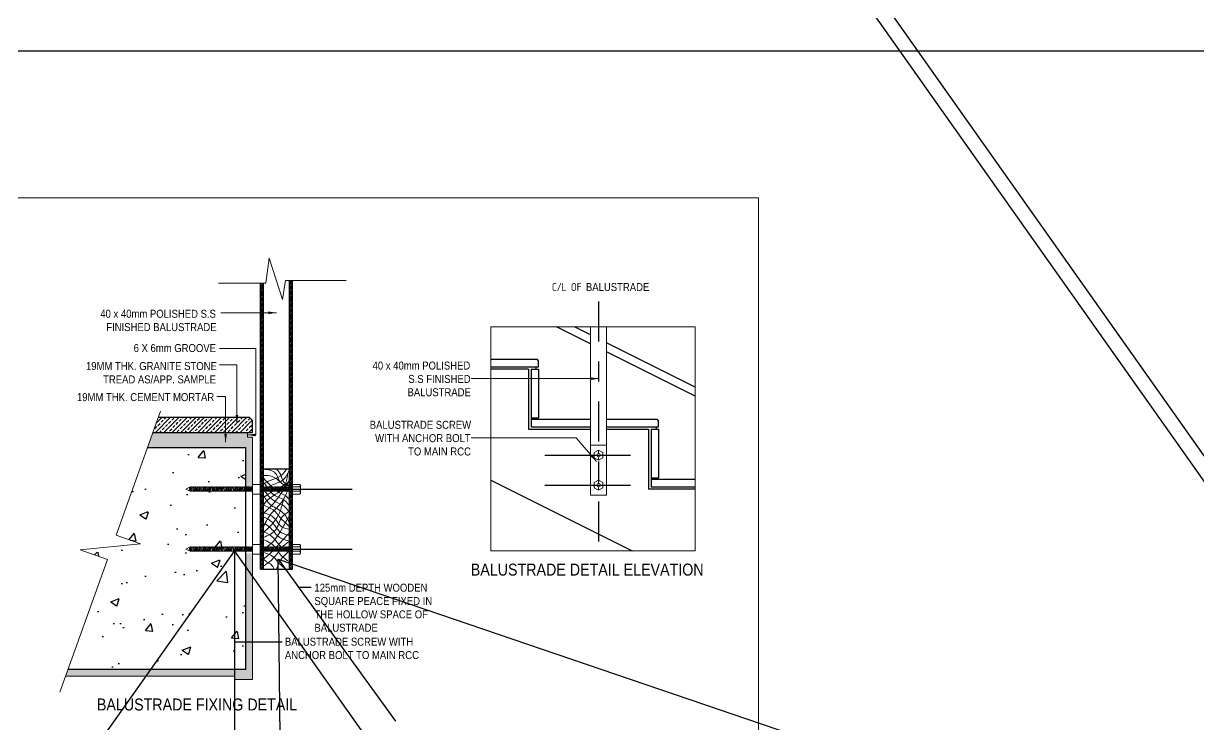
# Model space of a CAD drawing. Header units: millimetres. Extents: x 3614 to 12428, y -844 to 6844.
# Drawn here: x 5889.45 to 5895.32, y -796.88 to -793.38 of the extents above; entities that cross this region are included whole.
import ezdxf

# ---------------------------------------------------------------- set-up
doc = ezdxf.new("R2010")
doc.units = ezdxf.units.MM
doc.header["$LTSCALE"] = 40
doc.header["$MEASUREMENT"] = 0
for name, pattern in [('DASHDOT', [1, 0.5, -0.25, 0, -0.25]), ('DASHED2', [0.375, 0.25, -0.125]), ('HIDDEN', [0.375, 0.25, -0.125])]:
    doc.linetypes.add(name, pattern=pattern)
doc.layers.get('0').update_dxf_attribs({"linetype": 'CONTINUOUS', "lineweight": 20})
doc.layers.get('Defpoints').update_dxf_attribs({"linetype": 'CONTINUOUS', "lineweight": 20})
doc.layers.add('COL', color=1, linetype='CONTINUOUS')
doc.layers.add('RCC-HATCH', color=252, linetype='CONTINUOUS')
for name, color, linetype, lineweight in [('Dim', 220, 'CONTINUOUS', 15), ('Hatch', 42, 'CONTINUOUS', 15), ('Section', 72, 'DASHED2', 30), ('Stair', 1, 'CONTINUOUS', 15), ('STONE', 11, 'CONTINUOUS', 9), ('TEXT', 7, 'CONTINUOUS', 20), ('Wall', 7, 'CONTINUOUS', 30)]:
    doc.layers.add(name, color=color, linetype=linetype, lineweight=lineweight)
doc.styles.add('101', font='arial.ttf', dxfattribs={"width": 0.85})
doc.styles.add('LABLE', font='times.ttf', dxfattribs={"width": 0.85, "height": 200})
doc.styles.add('Tabrej', font='GOTHIC.TTF')
doc.dimstyles.new('DIM', dxfattribs={"dimtxt": 0.3, "dimasz": 0.4, "dimexe": 0.18, "dimexo": 0.0625, "dimgap": 0.09, "dimtad": 0, "dimdec": 3, "dimzin": 0, "dimdsep": 46, "dimtxsty": 'Tabrej', "dimcen": 0, "dimclrd": 251, "dimclre": 256, "dimclrt": 7, "dimadec": 0, "dimazin": 0, "dimtfac": 1, "dimtdec": 3, "dimtofl": 0, "dimtmove": 0, "dimatfit": 3, "dimfxl": 0, "dimtolj": 1, "dimtzin": 0, "dimlwd": -1, "dimlwe": -1, "dimarcsym": 0})
doc.dimstyles.new('INNER', dxfattribs={"dimtxt": 50, "dimasz": 30, "dimexe": 50, "dimexo": 50, "dimgap": 10, "dimtad": 1, "dimzin": 13, "dimdsep": 46, "dimtxsty": '101', "dimblk1": 'ARCHTICK', "dimblk2": 'ARCHTICK', "dimsah": 1, "dimcen": 0, "dimclrt": 2, "dimadec": 0, "dimazin": 0, "dimtfac": 1, "dimtix": 1, "dimtmove": 2, "dimatfit": 3, "dimldrblk": 'ARCHTICK', "dimfxl": 0, "dimtolj": 1, "dimtzin": 13, "dimarcsym": 0})
pattern_1 = [(45, (5311.4203884, -1035.5802004), (-0.00441941738, 0.00441941738), [])]

# ---------------------------------------------------------------- blocks, each defined once
blk = doc.blocks.new('_ArchTick')
at = {"color": 0, "const_width": 0.15}
blk.add_lwpolyline([(-0.5, -0.5), (0.5, 0.5)], dxfattribs=at)

msp = doc.modelspace()

# ---------------------------------------------------------------- hatches: boundary and pattern name
at = {"layer": 'Hatch'}
h = msp.add_hatch(dxfattribs=at)
h.set_pattern_fill('ANSI31', color=256, scale=0.05, style=0)
h.set_pattern_definition([(45, (5311.3443884, -1035.5802004), (-0.00441941738, 0.00441941738), [])])
h.paths.add_polyline_path([(5890.6331, -796.0923), (5890.6481, -796.0923), (5890.6481, -794.6778), (5890.6331, -794.6778)])
h = msp.add_hatch(dxfattribs=at)
h.set_pattern_fill('ANSI31', color=256, scale=0.05, style=0)
h.set_pattern_definition(pattern_1)
h.paths.add_polyline_path([(5890.7781, -796.0923), (5890.7931, -796.0923), (5890.7931, -794.6645), (5890.7781, -794.6645)])
h = msp.add_hatch(dxfattribs=at)
h.set_pattern_fill('ANSI31', color=256, scale=0.05, style=0)
h.set_pattern_definition(pattern_1)
h.paths.add_polyline_path([(5890.6331, -796.1073), (5890.6481, -796.1073), (5890.6481, -796.0923), (5890.6331, -796.0923)])
h = msp.add_hatch(dxfattribs=at)
h.set_pattern_fill('ANSI31', color=256, scale=0.05, style=0)
h.set_pattern_definition([(45, (5311.5653884, -1035.5802004), (-0.00441941738, 0.00441941738), [])])
h.paths.add_polyline_path([(5890.7781, -796.1073), (5890.7931, -796.1073), (5890.7931, -796.0923), (5890.7781, -796.0923)])
at = {"layer": 'RCC-HATCH'}
h = msp.add_hatch(dxfattribs=at)
h.set_pattern_fill('ANSI33', color=256, scale=0.12, style=0)
h.set_pattern_definition([(45, (3660.82572, -1737.658165), (-0.02121320344, 0.02121320344), []), (45, (3660.846934, -1737.658165), (-0.02121320344, 0.02121320344), [0.015, -0.0075])])
h.paths.add_polyline_path([(5890.1237, -795.3473), (5890.0965, -795.4233), (5890.5931, -795.4233), (5890.5931, -795.3633), (5890.5771, -795.3473)])
h = msp.add_hatch(dxfattribs=at)
h.set_pattern_fill('AR-SAND', color=256, scale=0.012, style=0)
h.set_pattern_definition([(37.5, (3660.825721, -1737.658165), (-0.0007559203, 0.02312188523), [0, -0.01824, 0, -0.0204, 0, -0.0195]), (7.5, (3660.82572, -1737.658165), (0.02123732046, 0.0338657528), [0, -0.00984, 0, -0.01644, 0, -0.0063]), (327.5, (3660.810961, -1737.658165), (0.03736970234, 6.790864e-05), [0, -0.006, 0, -0.0216, 0, -0.0282]), (317.5, (3660.81096, -1737.658165), (0.03607351925, 0.0105321068), [0, -0.003, 0, -0.01416, 0, -0.0162])])
h.paths.add_polyline_path([(5889.6715, -796.6078), (5889.659, -796.6426), (5890.5051, -796.6426), (5890.5051, -796.6586), (5890.5931, -796.6586), (5890.5931, -796.0273), (5890.5611, -796.0273), (5890.5611, -796.6078)])
h.paths.add_polyline_path([(5890.0965, -795.4233), (5890.0692, -795.4993), (5890.5611, -795.4993), (5890.5611, -795.7073), (5890.5931, -795.7073), (5890.5931, -795.4473), (5890.5691, -795.4473), (5890.5691, -795.4233)])
h = msp.add_hatch(dxfattribs=at)
h.set_pattern_fill('AR-CONC', color=256, scale=0.06, style=0)
h.set_pattern_definition([(50, (3660.82572, -1737.65817), (0.43035611, -0.03765128), [0.045, -0.495]), (355, (3660.8257, -1737.65817), (-0.0832508, 0.45131528), [0.036, -0.396]), (100.4514, (3660.8616, -1737.6613), (0.34710563, 0.413663725), [0.038244114, -0.42068527]), (46.1842, (3660.8257, -1737.53817), (0.64034463, -0.09931141), [0.0675, -0.7425]), (96.6356, (3660.8791, -1737.54644), (0.56079762, 0.58447072), [0.05736617, -0.6310278]), (351.1842, (3660.8257, -1737.53817), (0.56079717, 0.58447116), [0.054, -0.594]), (21, (3660.88572, -1737.56817), (0.35814423, -0.241571334), [0.045, -0.495]), (326, (3660.8857, -1737.56817), (0.1459892, 0.43509003), [0.036, -0.396]), (71.4514, (3660.91557, -1737.5883), (0.50413358, 0.1935183), [0.038244114, -0.42068527]), (37.5, (3660.82572, -1737.65817), (0.007295913, 0.199736312), [0, -0.3912, 0, -0.402, 0, -0.3975]), (7.5, (3660.82572, -1737.65817), (0.157841722, 0.236647027), [0, -0.2292, 0, -0.3822, 0, -0.1515]), (327.5, (3660.69192, -1737.65817), (0.320293462, -0.013532923), [0, -0.15, 0, -0.468, 0, -0.621]), (317.5, (3660.63192, -1737.65817), (0.3499117, 0.06006299), [0, -0.195, 0, -0.3108, 0, -0.441])])
h.paths.add_polyline_path([(5890.0338, -795.9811), (5889.8549, -795.9983), (5889.9616, -796.0233), (5889.7657, -796.0219), (5889.8685, -796.0588), (5889.6715, -796.6078), (5890.5611, -796.6078), (5890.5611, -796.0673), (5890.5371, -796.0673), (5890.5371, -795.6673), (5890.5611, -795.6673), (5890.5611, -795.4993), (5890.0692, -795.4993), (5889.912, -795.9374)])

# ---------------------------------------------------------------- linework, layer by layer
at = {"layer": 'COL'}
for p, q in [((5891.974, -795.107), (5891.7857, -795.107)), ((5891.974, -795.107), (5891.974, -795.407)), ((5891.974, -795.407), (5892.284, -795.407)), ((5892.364, -795.407), (5892.574, -795.407)), ((5892.574, -795.407), (5892.574, -795.707)), ((5890.0692, -795.4993), (5890.5611, -795.4993)), ((5890.5611, -796.6078), (5890.5611, -795.4993)), ((5892.8067, -795.707), (5892.574, -795.707)), ((5890.5611, -796.6078), (5889.6715, -796.6078))]:
    msp.add_line(p, q, dxfattribs=at)
at = {"layer": 'COL', "lineweight": 13}
for p, q in [((5890.2867, -795.6977), (5890.2843, -795.6953)), ((5890.3083, -795.6977), (5890.3059, -795.6953)), ((5890.3299, -795.6977), (5890.3275, -795.6953)), ((5890.3515, -795.6977), (5890.3491, -795.6953)), ((5890.3731, -795.6977), (5890.3707, -795.6953)), ((5890.3947, -795.6977), (5890.3923, -795.6953)), ((5890.4163, -795.6977), (5890.4139, -795.6953)), ((5890.4443, -795.6977), (5890.4419, -795.6953)), ((5890.4659, -795.6977), (5890.4635, -795.6953)), ((5890.4875, -795.6977), (5890.4851, -795.6953)), ((5890.5091, -795.6977), (5890.5067, -795.6953)), ((5890.5307, -795.6977), (5890.5283, -795.6953)), ((5890.5523, -795.6977), (5890.5499, -795.6953)), ((5890.5739, -795.6977), (5890.5715, -795.6953)), ((5890.5931, -795.7313), (5890.5931, -795.6833)), ((5890.6331, -795.7313), (5890.6331, -795.6833)), ((5890.6443, -795.6977), (5890.6419, -795.6953)), ((5890.6659, -795.6977), (5890.6635, -795.6953)), ((5890.6875, -795.6977), (5890.6851, -795.6953)), ((5890.7091, -795.6977), (5890.7067, -795.6953)), ((5890.7307, -795.6977), (5890.7283, -795.6953)), ((5890.7523, -795.6977), (5890.7499, -795.6953)), ((5890.7739, -795.6977), (5890.7715, -795.6953)), ((5890.2867, -795.9977), (5890.2843, -795.9953)), ((5890.3083, -795.9977), (5890.3059, -795.9953)), ((5890.3299, -795.9977), (5890.3275, -795.9953)), ((5890.3515, -795.9977), (5890.3491, -795.9953)), ((5890.3731, -795.9977), (5890.3707, -795.9953)), ((5890.3947, -795.9977), (5890.3923, -795.9953)), ((5890.4163, -795.9977), (5890.4139, -795.9953)), ((5890.4443, -795.9977), (5890.4419, -795.9953)), ((5890.4659, -795.9977), (5890.4635, -795.9953)), ((5890.4875, -795.9977), (5890.4851, -795.9953)), ((5890.5091, -795.9977), (5890.5067, -795.9953)), ((5890.5307, -795.9977), (5890.5283, -795.9953)), ((5890.5523, -795.9977), (5890.5499, -795.9953)), ((5890.5739, -795.9977), (5890.5715, -795.9953)), ((5890.5931, -796.0313), (5890.5931, -795.9833)), ((5890.6331, -796.0313), (5890.6331, -795.9833)), ((5890.6443, -795.9977), (5890.6419, -795.9953)), ((5890.6659, -795.9977), (5890.6635, -795.9953)), ((5890.6875, -795.9977), (5890.6851, -795.9953)), ((5890.7091, -795.9977), (5890.7067, -795.9953)), ((5890.7307, -795.9977), (5890.7283, -795.9953)), ((5890.7523, -795.9977), (5890.7499, -795.9953)), ((5890.7739, -795.9977), (5890.7715, -795.9953))]:
    msp.add_line(p, q, dxfattribs=at)
for points in [[(5890.2821, -795.7169), (5890.2611, -795.7065), (5890.2821, -795.6961)], [(5890.2758, -795.7138), (5890.2819, -795.6977)], [(5890.2779, -795.7148), (5890.2857, -795.6967)], [(5890.2809, -795.6967), (5890.2819, -795.6977)], [(5890.2819, -795.7169), (5890.2891, -795.6953), (5890.2867, -795.6977)], [(5890.2843, -795.6953), (5890.2819, -795.6977)], [(5890.2867, -795.7169), (5890.2939, -795.6977)], [(5890.2891, -795.6953), (5890.2915, -795.6977), (5890.2939, -795.6953), (5890.2939, -795.6977), (5890.2987, -795.6953), (5890.2987, -795.6977), (5890.3011, -795.6953), (5890.3035, -795.6977)], [(5890.2939, -795.7169), (5890.3011, -795.6953)], [(5890.2987, -795.7169), (5890.3073, -795.6967)], [(5890.3035, -795.7169), (5890.3107, -795.6953), (5890.3083, -795.6977)], [(5890.3059, -795.6953), (5890.3035, -795.6977)], [(5890.3083, -795.7169), (5890.3155, -795.6977)], [(5890.3107, -795.6953), (5890.3131, -795.6977), (5890.3155, -795.6953), (5890.3155, -795.6977), (5890.3203, -795.6953), (5890.3203, -795.6977), (5890.3227, -795.6953), (5890.3251, -795.6977)], [(5890.3131, -795.7169), (5890.3203, -795.6953)], [(5890.3155, -795.7169), (5890.3227, -795.6953)], [(5890.3203, -795.7169), (5890.3289, -795.6967)], [(5890.3251, -795.7169), (5890.3323, -795.6953), (5890.3299, -795.6977)], [(5890.3275, -795.6953), (5890.3251, -795.6977)], [(5890.3299, -795.7169), (5890.3371, -795.6977)], [(5890.3323, -795.6953), (5890.3347, -795.6977), (5890.3371, -795.6953), (5890.3371, -795.6977), (5890.3419, -795.6953), (5890.3419, -795.6977), (5890.3443, -795.6953), (5890.3467, -795.6977)], [(5890.3371, -795.7169), (5890.3443, -795.6953)], [(5890.3419, -795.7169), (5890.3505, -795.6967)], [(5890.3467, -795.7169), (5890.3539, -795.6953), (5890.3515, -795.6977)], [(5890.3491, -795.6953), (5890.3467, -795.6977)], [(5890.3515, -795.7169), (5890.3587, -795.6977)], [(5890.3539, -795.6953), (5890.3563, -795.6977), (5890.3587, -795.6953), (5890.3587, -795.6977), (5890.3635, -795.6953), (5890.3635, -795.6977), (5890.3659, -795.6953), (5890.3683, -795.6977)], [(5890.3563, -795.7169), (5890.3635, -795.6977)], [(5890.3587, -795.7169), (5890.3659, -795.6953)], [(5890.3635, -795.7169), (5890.3721, -795.6967)], [(5890.3683, -795.7169), (5890.3755, -795.6953), (5890.3731, -795.6977)], [(5890.3707, -795.6953), (5890.3683, -795.6977)], [(5890.3731, -795.7169), (5890.3803, -795.6977)], [(5890.3755, -795.6953), (5890.3779, -795.6977), (5890.3803, -795.6953), (5890.3803, -795.6977), (5890.3851, -795.6953), (5890.3851, -795.6977), (5890.3875, -795.6953), (5890.3899, -795.6977)], [(5890.3779, -795.7169), (5890.3851, -795.6977)], [(5890.3827, -795.7169), (5890.3899, -795.6977)], [(5890.3899, -795.7169), (5890.3971, -795.6953), (5890.3947, -795.6977)], [(5890.3923, -795.6953), (5890.3899, -795.6977)], [(5890.3947, -795.7169), (5890.4019, -795.6977)], [(5890.3971, -795.6953), (5890.3995, -795.6977), (5890.4019, -795.6953), (5890.4019, -795.6977), (5890.4067, -795.6953), (5890.4067, -795.6977), (5890.4091, -795.6953), (5890.4115, -795.6977)], [(5890.3995, -795.7169), (5890.4067, -795.6977)], [(5890.4019, -795.7169), (5890.4091, -795.6953)], [(5890.4067, -795.7169), (5890.4151, -795.6965)], [(5890.4115, -795.7169), (5890.4187, -795.6953), (5890.4163, -795.6977)], [(5890.4139, -795.6953), (5890.4115, -795.6977)], [(5890.4163, -795.7169), (5890.4235, -795.6953)], [(5890.4187, -795.6953), (5890.4211, -795.6977), (5890.4235, -795.6953), (5890.4235, -795.6977), (5890.4283, -795.6953), (5890.4283, -795.6977), (5890.4307, -795.6953), (5890.4331, -795.6977)], [(5890.4211, -795.7169), (5890.4283, -795.6977)], [(5890.4259, -795.7169), (5890.4331, -795.6977)], [(5890.4331, -795.7073), (5890.4371, -795.6953)], [(5890.4331, -795.7001), (5890.4347, -795.6953)], [(5890.4331, -795.6961), (5890.4347, -795.6953), (5890.4347, -795.6977), (5890.4371, -795.6953), (5890.4395, -795.6977)], [(5890.4331, -795.7019), (5890.4347, -795.6977)], [(5890.4331, -795.7147), (5890.4395, -795.6977)], [(5890.4347, -795.7169), (5890.4433, -795.6967)], [(5890.4395, -795.7169), (5890.4467, -795.6953), (5890.4443, -795.6977)], [(5890.4419, -795.6953), (5890.4395, -795.6977)], [(5890.4443, -795.7169), (5890.4515, -795.6977)], [(5890.4467, -795.6953), (5890.4491, -795.6977), (5890.4515, -795.6953), (5890.4515, -795.6977), (5890.4563, -795.6953), (5890.4563, -795.6977), (5890.4587, -795.6953), (5890.4611, -795.6977)], [(5890.4515, -795.7169), (5890.4587, -795.6953)], [(5890.4563, -795.7169), (5890.4649, -795.6967)], [(5890.4611, -795.7169), (5890.4683, -795.6953), (5890.4659, -795.6977)], [(5890.4635, -795.6953), (5890.4611, -795.6977)], [(5890.4659, -795.7169), (5890.4731, -795.6977)], [(5890.4683, -795.6953), (5890.4707, -795.6977), (5890.4731, -795.6953), (5890.4731, -795.6977), (5890.4779, -795.6953), (5890.4779, -795.6977), (5890.4803, -795.6953), (5890.4827, -795.6977)], [(5890.4707, -795.7169), (5890.4779, -795.6953)], [(5890.4731, -795.7169), (5890.4803, -795.6953)], [(5890.4779, -795.7169), (5890.4865, -795.6967)], [(5890.4827, -795.7169), (5890.4899, -795.6953), (5890.4875, -795.6977)], [(5890.4851, -795.6953), (5890.4827, -795.6977)], [(5890.4875, -795.7169), (5890.4947, -795.6977)], [(5890.4899, -795.6953), (5890.4923, -795.6977), (5890.4947, -795.6953), (5890.4947, -795.6977), (5890.4995, -795.6953), (5890.4995, -795.6977), (5890.5019, -795.6953), (5890.5043, -795.6977)], [(5890.4947, -795.7169), (5890.5019, -795.6953)], [(5890.4995, -795.7169), (5890.5081, -795.6967)], [(5890.5043, -795.7169), (5890.5115, -795.6953), (5890.5091, -795.6977)], [(5890.5067, -795.6953), (5890.5043, -795.6977)], [(5890.5091, -795.7169), (5890.5163, -795.6977)], [(5890.5115, -795.6953), (5890.5139, -795.6977), (5890.5163, -795.6953), (5890.5163, -795.6977), (5890.5211, -795.6953), (5890.5211, -795.6977), (5890.5235, -795.6953), (5890.5259, -795.6977)], [(5890.5139, -795.7169), (5890.5211, -795.6977)], [(5890.5163, -795.7169), (5890.5235, -795.6953)], [(5890.5211, -795.7169), (5890.5297, -795.6967)], [(5890.5259, -795.7169), (5890.5331, -795.6953), (5890.5307, -795.6977)], [(5890.5283, -795.6953), (5890.5259, -795.6977)], [(5890.5307, -795.7169), (5890.5379, -795.6977)], [(5890.5331, -795.6953), (5890.5355, -795.6977), (5890.5379, -795.6953), (5890.5379, -795.6977), (5890.5427, -795.6953), (5890.5427, -795.6977), (5890.5451, -795.6953), (5890.5475, -795.6977)], [(5890.5355, -795.7169), (5890.5427, -795.6977)], [(5890.5403, -795.7169), (5890.5475, -795.6977)], [(5890.5475, -795.7169), (5890.5547, -795.6953), (5890.5523, -795.6977)], [(5890.5499, -795.6953), (5890.5475, -795.6977)], [(5890.5523, -795.7169), (5890.5595, -795.6977)], [(5890.5547, -795.6953), (5890.5571, -795.6977), (5890.5595, -795.6953), (5890.5595, -795.6977), (5890.5643, -795.6953), (5890.5643, -795.6977), (5890.5667, -795.6953), (5890.5691, -795.6977)], [(5890.5571, -795.7169), (5890.5643, -795.6977)], [(5890.5595, -795.7169), (5890.5667, -795.6953)], [(5890.5643, -795.7169), (5890.5727, -795.6965)], [(5890.5691, -795.7169), (5890.5763, -795.6953), (5890.5739, -795.6977)], [(5890.5715, -795.6953), (5890.5691, -795.6977)], [(5890.5739, -795.7169), (5890.5811, -795.6953)], [(5890.5763, -795.6953), (5890.5787, -795.6977), (5890.5811, -795.6953), (5890.5811, -795.6977), (5890.5859, -795.6953), (5890.5859, -795.6977), (5890.5883, -795.6953), (5890.5907, -795.6977)], [(5890.5787, -795.7169), (5890.5859, -795.6977)], [(5890.5835, -795.7169), (5890.5907, -795.6977)], [(5890.5859, -795.7169), (5890.5931, -795.7001)], [(5890.5931, -795.6953), (5890.5907, -795.6977)], [(5890.6331, -795.6833), (5890.5931, -795.6833)], [(5890.5931, -795.6833), (5890.6075, -795.6833)], [(5890.5931, -795.6953), (5890.5931, -795.7025), (5890.5931, -795.7121), (5890.5931, -795.7169)], [(5890.6331, -795.7073), (5890.6371, -795.6953)], [(5890.6331, -795.7001), (5890.6347, -795.6953)], [(5890.6331, -795.6961), (5890.6347, -795.6953), (5890.6347, -795.6977), (5890.6371, -795.6953), (5890.6395, -795.6977)], [(5890.6331, -795.7019), (5890.6347, -795.6977)], [(5890.6347, -795.7169), (5890.6433, -795.6967)], [(5890.6395, -795.7169), (5890.6467, -795.6953), (5890.6443, -795.6977)], [(5890.6419, -795.6953), (5890.6395, -795.6977)], [(5890.6443, -795.7169), (5890.6515, -795.6953)], [(5890.6467, -795.6953), (5890.6491, -795.6977), (5890.6515, -795.6953), (5890.6515, -795.6977), (5890.6563, -795.6953), (5890.6563, -795.6977), (5890.6587, -795.6953), (5890.6611, -795.6977)], [(5890.6491, -795.7169), (5890.6563, -795.6977)], [(5890.6539, -795.7169), (5890.6611, -795.6977)], [(5890.6563, -795.7169), (5890.6649, -795.6967)], [(5890.6611, -795.7169), (5890.6683, -795.6953), (5890.6659, -795.6977)], [(5890.6635, -795.6953), (5890.6611, -795.6977)], [(5890.6659, -795.7169), (5890.6731, -795.6977)], [(5890.6683, -795.6953), (5890.6707, -795.6977), (5890.6731, -795.6953), (5890.6731, -795.6977), (5890.6779, -795.6953), (5890.6779, -795.6977), (5890.6803, -795.6953), (5890.6827, -795.6977)], [(5890.6707, -795.7169), (5890.6779, -795.6953)], [(5890.6755, -795.7169), (5890.6827, -795.6977)], [(5890.6803, -795.7169), (5890.6883, -795.6969)], [(5890.6851, -795.6953), (5890.6827, -795.6977)], [(5890.6846, -795.7169), (5890.6923, -795.6977)], [(5890.6875, -795.7169), (5890.6947, -795.6977)], [(5890.6899, -795.6953), (5890.6923, -795.6977), (5890.6947, -795.6953), (5890.6947, -795.6977), (5890.6995, -795.6953), (5890.6995, -795.6977), (5890.7019, -795.6953), (5890.7043, -795.6977)], [(5890.6923, -795.7169), (5890.6995, -795.6977)], [(5890.6947, -795.7169), (5890.7019, -795.6953)], [(5890.6995, -795.7169), (5890.7081, -795.6967)], [(5890.7043, -795.7169), (5890.7115, -795.6953), (5890.7091, -795.6977)], [(5890.7067, -795.6953), (5890.7043, -795.6977)], [(5890.7091, -795.7169), (5890.7163, -795.6977)], [(5890.7115, -795.6953), (5890.7139, -795.6977), (5890.7163, -795.6953), (5890.7163, -795.6977), (5890.7211, -795.6953), (5890.7211, -795.6977), (5890.7235, -795.6953), (5890.7259, -795.6977)], [(5890.7139, -795.7169), (5890.7211, -795.6977)], [(5890.7163, -795.7169), (5890.7235, -795.6953)], [(5890.7211, -795.7169), (5890.7297, -795.6967)], [(5890.7259, -795.7169), (5890.7331, -795.6953), (5890.7307, -795.6977)], [(5890.7283, -795.6953), (5890.7259, -795.6977)], [(5890.7278, -795.7169), (5890.7355, -795.6977)], [(5890.7307, -795.7169), (5890.7379, -795.6977)], [(5890.7331, -795.6953), (5890.7355, -795.6977), (5890.7379, -795.6953), (5890.7379, -795.6977), (5890.7427, -795.6953), (5890.7427, -795.6977), (5890.7451, -795.6953), (5890.7475, -795.6977)], [(5890.7355, -795.7169), (5890.7427, -795.6977)], [(5890.7379, -795.7169), (5890.7451, -795.6953)], [(5890.7427, -795.7169), (5890.7513, -795.6967)], [(5890.7475, -795.7169), (5890.7547, -795.6953), (5890.7523, -795.6977)], [(5890.7499, -795.6953), (5890.7475, -795.6977)], [(5890.7523, -795.7169), (5890.7595, -795.6977)], [(5890.7547, -795.6953), (5890.7571, -795.6977), (5890.7595, -795.6953), (5890.7595, -795.6977), (5890.7643, -795.6953), (5890.7643, -795.6977), (5890.7667, -795.6953), (5890.7691, -795.6977)], [(5890.7571, -795.7169), (5890.7643, -795.6977)], [(5890.7595, -795.7169), (5890.7667, -795.6953)], [(5890.7643, -795.7169), (5890.7727, -795.6965)], [(5890.7691, -795.7169), (5890.7763, -795.6953), (5890.7739, -795.6977)], [(5890.7715, -795.6953), (5890.7691, -795.6977)], [(5890.7739, -795.7169), (5890.7811, -795.6953)], [(5890.7763, -795.6953), (5890.7787, -795.6977), (5890.7811, -795.6953), (5890.7811, -795.6977), (5890.7859, -795.6953), (5890.7859, -795.6977), (5890.7883, -795.6953), (5890.7907, -795.6977)], [(5890.7787, -795.7169), (5890.7859, -795.6977)], [(5890.7811, -795.7169), (5890.7883, -795.6953)], [(5890.7859, -795.7169), (5890.7931, -795.7001)], [(5890.8307, -795.6953), (5890.7899, -795.6953)], [(5890.7931, -795.6953), (5890.7907, -795.6977)], [(5890.8307, -795.6833), (5890.7931, -795.6833)], [(5890.7931, -795.6833), (5890.7931, -795.6881), (5890.7931, -795.6905), (5890.7931, -795.6953)], [(5890.7931, -795.6833), (5890.8075, -795.6833)], [(5890.7931, -795.7241), (5890.7931, -795.6905)], [(5890.7931, -795.6953), (5890.7931, -795.7025), (5890.7931, -795.7121), (5890.7931, -795.7169)], [(5890.8307, -795.6953), (5890.8331, -795.6905), (5890.8331, -795.6881), (5890.8307, -795.6833)], [(5890.8307, -795.7169), (5890.8331, -795.7121), (5890.8331, -795.7025), (5890.8307, -795.6953)], [(5890.8331, -795.7241), (5890.8331, -795.6905)], [(5890.2819, -795.7169), (5890.2843, -795.7097)], [(5890.2819, -795.7169), (5890.4211, -795.7169), (5890.4211, -795.7169), (5890.4235, -795.7169), (5890.4259, -795.7169), (5890.4283, -795.7169), (5890.4307, -795.7169), (5890.4331, -795.7169), (5890.4331, -795.7169)], [(5890.3035, -795.7169), (5890.3059, -795.7097)], [(5890.3251, -795.7169), (5890.3275, -795.7097)], [(5890.3467, -795.7169), (5890.3491, -795.7097)], [(5890.3683, -795.7169), (5890.3707, -795.7097)], [(5890.3899, -795.7169), (5890.3923, -795.7097)], [(5890.4115, -795.7169), (5890.4139, -795.7097)], [(5890.4139, -795.7169), (5890.4115, -795.7169)], [(5890.4331, -795.7169), (5890.4331, -795.7169), (5890.5787, -795.7169), (5890.5787, -795.7169), (5890.5811, -795.7169), (5890.5835, -795.7169), (5890.5859, -795.7169), (5890.5883, -795.7169), (5890.5907, -795.7169), (5890.5907, -795.7169)], [(5890.4395, -795.7169), (5890.4419, -795.7097)], [(5890.4611, -795.7169), (5890.4635, -795.7097)], [(5890.4827, -795.7169), (5890.4851, -795.7097)], [(5890.5043, -795.7169), (5890.5067, -795.7097)], [(5890.5259, -795.7169), (5890.5283, -795.7097)], [(5890.5475, -795.7169), (5890.5499, -795.7097)], [(5890.5691, -795.7169), (5890.5715, -795.7097)], [(5890.5715, -795.7169), (5890.5691, -795.7169)], [(5890.5907, -795.7169), (5890.5931, -795.7097)], [(5890.5907, -795.7169), (5890.5931, -795.7145)], [(5890.6331, -795.7313), (5890.5931, -795.7313)], [(5890.6331, -795.7169), (5890.6331, -795.7169), (5890.7787, -795.7169), (5890.7787, -795.7169), (5890.7811, -795.7169), (5890.7835, -795.7169), (5890.7859, -795.7169), (5890.7883, -795.7169), (5890.7907, -795.7169), (5890.7907, -795.7169)], [(5890.6395, -795.7169), (5890.6419, -795.7097)], [(5890.6611, -795.7169), (5890.6635, -795.7097)], [(5890.7259, -795.7169), (5890.7283, -795.7097)], [(5890.7475, -795.7169), (5890.7499, -795.7097)], [(5890.7691, -795.7169), (5890.7715, -795.7097)], [(5890.7715, -795.7169), (5890.7691, -795.7169)], [(5890.8307, -795.7169), (5890.7899, -795.7169)], [(5890.7907, -795.7169), (5890.7931, -795.7097)], [(5890.7907, -795.7169), (5890.7931, -795.7145)], [(5890.7931, -795.7169), (5890.7931, -795.7217), (5890.7931, -795.7265), (5890.7931, -795.7313)], [(5890.8307, -795.7313), (5890.7931, -795.7313)], [(5890.7931, -795.7313), (5890.8075, -795.7313)], [(5890.8307, -795.7313), (5890.8331, -795.7265), (5890.8331, -795.7217), (5890.8307, -795.7169)], [(5890.2821, -796.0169), (5890.2611, -796.0065), (5890.2821, -795.9961)], [(5890.2779, -796.0148), (5890.2857, -795.9967)], [(5890.2809, -795.9967), (5890.2819, -795.9977)], [(5890.2819, -796.0169), (5890.2891, -795.9953), (5890.2867, -795.9977)], [(5890.2843, -795.9953), (5890.2819, -795.9977)], [(5890.2891, -795.9953), (5890.2915, -795.9977), (5890.2939, -795.9953), (5890.2939, -795.9977), (5890.2987, -795.9953), (5890.2987, -795.9977), (5890.3011, -795.9953), (5890.3035, -795.9977)], [(5890.2939, -796.0169), (5890.3011, -795.9953)], [(5890.2987, -796.0169), (5890.3073, -795.9967)], [(5890.3035, -796.0169), (5890.3107, -795.9953), (5890.3083, -795.9977)], [(5890.3059, -795.9953), (5890.3035, -795.9977)], [(5890.3107, -795.9953), (5890.3131, -795.9977), (5890.3155, -795.9953), (5890.3155, -795.9977), (5890.3203, -795.9953), (5890.3203, -795.9977), (5890.3227, -795.9953), (5890.3251, -795.9977)], [(5890.3131, -796.0169), (5890.3203, -795.9953)], [(5890.3155, -796.0169), (5890.3227, -795.9953)], [(5890.3203, -796.0169), (5890.3289, -795.9967)], [(5890.3251, -796.0169), (5890.3323, -795.9953), (5890.3299, -795.9977)], [(5890.3275, -795.9953), (5890.3251, -795.9977)], [(5890.3323, -795.9953), (5890.3347, -795.9977), (5890.3371, -795.9953), (5890.3371, -795.9977), (5890.3419, -795.9953), (5890.3419, -795.9977), (5890.3443, -795.9953), (5890.3467, -795.9977)], [(5890.3371, -796.0169), (5890.3443, -795.9953)], [(5890.3419, -796.0169), (5890.3505, -795.9967)], [(5890.3467, -796.0169), (5890.3539, -795.9953), (5890.3515, -795.9977)], [(5890.3491, -795.9953), (5890.3467, -795.9977)], [(5890.3539, -795.9953), (5890.3563, -795.9977), (5890.3587, -795.9953), (5890.3587, -795.9977), (5890.3635, -795.9953), (5890.3635, -795.9977), (5890.3659, -795.9953), (5890.3683, -795.9977)], [(5890.3587, -796.0169), (5890.3659, -795.9953)], [(5890.3635, -796.0169), (5890.3721, -795.9967)], [(5890.3683, -796.0169), (5890.3755, -795.9953), (5890.3731, -795.9977)], [(5890.3707, -795.9953), (5890.3683, -795.9977)], [(5890.3755, -795.9953), (5890.3779, -795.9977), (5890.3803, -795.9953), (5890.3803, -795.9977), (5890.3851, -795.9953), (5890.3851, -795.9977), (5890.3875, -795.9953), (5890.3899, -795.9977)], [(5890.3899, -796.0169), (5890.3971, -795.9953), (5890.3947, -795.9977)], [(5890.3923, -795.9953), (5890.3899, -795.9977)], [(5890.3971, -795.9953), (5890.3995, -795.9977), (5890.4019, -795.9953), (5890.4019, -795.9977), (5890.4067, -795.9953), (5890.4067, -795.9977), (5890.4091, -795.9953), (5890.4115, -795.9977)], [(5890.4019, -796.0169), (5890.4091, -795.9953)], [(5890.4067, -796.0169), (5890.4151, -795.9965)], [(5890.4115, -796.0169), (5890.4187, -795.9953), (5890.4163, -795.9977)], [(5890.4139, -795.9953), (5890.4115, -795.9977)], [(5890.4163, -796.0169), (5890.4235, -795.9953)], [(5890.4187, -795.9953), (5890.4211, -795.9977), (5890.4235, -795.9953), (5890.4235, -795.9977), (5890.4283, -795.9953), (5890.4283, -795.9977), (5890.4307, -795.9953), (5890.4331, -795.9977)], [(5890.4331, -796.0073), (5890.4371, -795.9953)], [(5890.4331, -796.0001), (5890.4347, -795.9953)], [(5890.4331, -795.9961), (5890.4347, -795.9953), (5890.4347, -795.9977), (5890.4371, -795.9953), (5890.4395, -795.9977)], [(5890.4347, -796.0169), (5890.4433, -795.9967)], [(5890.4395, -796.0169), (5890.4467, -795.9953), (5890.4443, -795.9977)], [(5890.4419, -795.9953), (5890.4395, -795.9977)], [(5890.4467, -795.9953), (5890.4491, -795.9977), (5890.4515, -795.9953), (5890.4515, -795.9977), (5890.4563, -795.9953), (5890.4563, -795.9977), (5890.4587, -795.9953), (5890.4611, -795.9977)], [(5890.4515, -796.0169), (5890.4587, -795.9953)], [(5890.4563, -796.0169), (5890.4649, -795.9967)], [(5890.4611, -796.0169), (5890.4683, -795.9953), (5890.4659, -795.9977)], [(5890.4635, -795.9953), (5890.4611, -795.9977)], [(5890.4683, -795.9953), (5890.4707, -795.9977), (5890.4731, -795.9953), (5890.4731, -795.9977), (5890.4779, -795.9953), (5890.4779, -795.9977), (5890.4803, -795.9953), (5890.4827, -795.9977)], [(5890.4707, -796.0169), (5890.4779, -795.9953)], [(5890.4731, -796.0169), (5890.4803, -795.9953)], [(5890.4779, -796.0169), (5890.4865, -795.9967)], [(5890.4827, -796.0169), (5890.4899, -795.9953), (5890.4875, -795.9977)], [(5890.4851, -795.9953), (5890.4827, -795.9977)], [(5890.4899, -795.9953), (5890.4923, -795.9977), (5890.4947, -795.9953), (5890.4947, -795.9977), (5890.4995, -795.9953), (5890.4995, -795.9977), (5890.5019, -795.9953), (5890.5043, -795.9977)], [(5890.4947, -796.0169), (5890.5019, -795.9953)], [(5890.4995, -796.0169), (5890.5081, -795.9967)], [(5890.5043, -796.0169), (5890.5115, -795.9953), (5890.5091, -795.9977)], [(5890.5067, -795.9953), (5890.5043, -795.9977)], [(5890.5115, -795.9953), (5890.5139, -795.9977), (5890.5163, -795.9953), (5890.5163, -795.9977), (5890.5211, -795.9953), (5890.5211, -795.9977), (5890.5235, -795.9953), (5890.5259, -795.9977)], [(5890.5163, -796.0169), (5890.5235, -795.9953)], [(5890.5211, -796.0169), (5890.5297, -795.9967)], [(5890.5259, -796.0169), (5890.5331, -795.9953), (5890.5307, -795.9977)], [(5890.5283, -795.9953), (5890.5259, -795.9977)], [(5890.5331, -795.9953), (5890.5355, -795.9977), (5890.5379, -795.9953), (5890.5379, -795.9977), (5890.5427, -795.9953), (5890.5427, -795.9977), (5890.5451, -795.9953), (5890.5475, -795.9977)], [(5890.5475, -796.0169), (5890.5547, -795.9953), (5890.5523, -795.9977)], [(5890.5499, -795.9953), (5890.5475, -795.9977)], [(5890.5547, -795.9953), (5890.5571, -795.9977), (5890.5595, -795.9953), (5890.5595, -795.9977), (5890.5643, -795.9953), (5890.5643, -795.9977), (5890.5667, -795.9953), (5890.5691, -795.9977)], [(5890.5595, -796.0169), (5890.5667, -795.9953)], [(5890.5643, -796.0169), (5890.5727, -795.9965)], [(5890.5691, -796.0169), (5890.5763, -795.9953), (5890.5739, -795.9977)], [(5890.5715, -795.9953), (5890.5691, -795.9977)], [(5890.5739, -796.0169), (5890.5811, -795.9953)], [(5890.5763, -795.9953), (5890.5787, -795.9977), (5890.5811, -795.9953), (5890.5811, -795.9977), (5890.5859, -795.9953), (5890.5859, -795.9977), (5890.5883, -795.9953), (5890.5907, -795.9977)], [(5890.5931, -795.9953), (5890.5907, -795.9977)], [(5890.6331, -795.9833), (5890.5931, -795.9833)], [(5890.5931, -795.9833), (5890.6075, -795.9833)], [(5890.5931, -795.9953), (5890.5931, -796.0025), (5890.5931, -796.0121), (5890.5931, -796.0169)], [(5890.6331, -796.0073), (5890.6371, -795.9953)], [(5890.6331, -796.0001), (5890.6347, -795.9953)], [(5890.6331, -795.9961), (5890.6347, -795.9953), (5890.6347, -795.9977), (5890.6371, -795.9953), (5890.6395, -795.9977)], [(5890.6347, -796.0169), (5890.6433, -795.9967)], [(5890.6395, -796.0169), (5890.6467, -795.9953), (5890.6443, -795.9977)], [(5890.6419, -795.9953), (5890.6395, -795.9977)], [(5890.6443, -796.0169), (5890.6515, -795.9953)], [(5890.6467, -795.9953), (5890.6491, -795.9977), (5890.6515, -795.9953), (5890.6515, -795.9977), (5890.6563, -795.9953), (5890.6563, -795.9977), (5890.6587, -795.9953), (5890.6611, -795.9977)], [(5890.6563, -796.0169), (5890.6649, -795.9967)], [(5890.6611, -796.0169), (5890.6683, -795.9953), (5890.6659, -795.9977)], [(5890.6635, -795.9953), (5890.6611, -795.9977)], [(5890.6683, -795.9953), (5890.6707, -795.9977), (5890.6731, -795.9953), (5890.6731, -795.9977), (5890.6779, -795.9953), (5890.6779, -795.9977), (5890.6803, -795.9953), (5890.6827, -795.9977)], [(5890.6707, -796.0169), (5890.6779, -795.9953)], [(5890.6803, -796.0169), (5890.6883, -795.9969)], [(5890.6851, -795.9953), (5890.6827, -795.9977)], [(5890.6899, -795.9953), (5890.6923, -795.9977), (5890.6947, -795.9953), (5890.6947, -795.9977), (5890.6995, -795.9953), (5890.6995, -795.9977), (5890.7019, -795.9953), (5890.7043, -795.9977)], [(5890.6947, -796.0169), (5890.7019, -795.9953)], [(5890.6995, -796.0169), (5890.7081, -795.9967)], [(5890.7043, -796.0169), (5890.7115, -795.9953), (5890.7091, -795.9977)], [(5890.7067, -795.9953), (5890.7043, -795.9977)], [(5890.7115, -795.9953), (5890.7139, -795.9977), (5890.7163, -795.9953), (5890.7163, -795.9977), (5890.7211, -795.9953), (5890.7211, -795.9977), (5890.7235, -795.9953), (5890.7259, -795.9977)], [(5890.7163, -796.0169), (5890.7235, -795.9953)], [(5890.7211, -796.0169), (5890.7297, -795.9967)], [(5890.7259, -796.0169), (5890.7331, -795.9953), (5890.7307, -795.9977)], [(5890.7283, -795.9953), (5890.7259, -795.9977)], [(5890.7331, -795.9953), (5890.7355, -795.9977), (5890.7379, -795.9953), (5890.7379, -795.9977), (5890.7427, -795.9953), (5890.7427, -795.9977), (5890.7451, -795.9953), (5890.7475, -795.9977)], [(5890.7379, -796.0169), (5890.7451, -795.9953)], [(5890.7427, -796.0169), (5890.7513, -795.9967)], [(5890.7475, -796.0169), (5890.7547, -795.9953), (5890.7523, -795.9977)], [(5890.7499, -795.9953), (5890.7475, -795.9977)], [(5890.7547, -795.9953), (5890.7571, -795.9977), (5890.7595, -795.9953), (5890.7595, -795.9977), (5890.7643, -795.9953), (5890.7643, -795.9977), (5890.7667, -795.9953), (5890.7691, -795.9977)], [(5890.7595, -796.0169), (5890.7667, -795.9953)], [(5890.7643, -796.0169), (5890.7727, -795.9965)], [(5890.7691, -796.0169), (5890.7763, -795.9953), (5890.7739, -795.9977)], [(5890.7715, -795.9953), (5890.7691, -795.9977)], [(5890.7739, -796.0169), (5890.7811, -795.9953)], [(5890.7763, -795.9953), (5890.7787, -795.9977), (5890.7811, -795.9953), (5890.7811, -795.9977), (5890.7859, -795.9953), (5890.7859, -795.9977), (5890.7883, -795.9953), (5890.7907, -795.9977)], [(5890.7811, -796.0169), (5890.7883, -795.9953)], [(5890.8307, -795.9953), (5890.7899, -795.9953)], [(5890.7931, -795.9953), (5890.7907, -795.9977)], [(5890.8307, -795.9833), (5890.7931, -795.9833)], [(5890.7931, -795.9833), (5890.7931, -795.9881), (5890.7931, -795.9905), (5890.7931, -795.9953)], [(5890.7931, -795.9833), (5890.8075, -795.9833)], [(5890.7931, -796.0241), (5890.7931, -795.9905)], [(5890.7931, -795.9953), (5890.7931, -796.0025), (5890.7931, -796.0121), (5890.7931, -796.0169)], [(5890.8307, -795.9953), (5890.8331, -795.9905), (5890.8331, -795.9881), (5890.8307, -795.9833)], [(5890.8307, -796.0169), (5890.8331, -796.0121), (5890.8331, -796.0025), (5890.8307, -795.9953)], [(5890.8331, -796.0241), (5890.8331, -795.9905)], [(5890.2758, -796.0138), (5890.2819, -795.9977)], [(5890.2819, -796.0169), (5890.2843, -796.0097)], [(5890.2819, -796.0169), (5890.4211, -796.0169), (5890.4211, -796.0169), (5890.4235, -796.0169), (5890.4259, -796.0169), (5890.4283, -796.0169), (5890.4307, -796.0169), (5890.4331, -796.0169), (5890.4331, -796.0169)], [(5890.2867, -796.0169), (5890.2939, -795.9977)], [(5890.3035, -796.0169), (5890.3059, -796.0097)], [(5890.3083, -796.0169), (5890.3155, -795.9977)], [(5890.3251, -796.0169), (5890.3275, -796.0097)], [(5890.3299, -796.0169), (5890.3371, -795.9977)], [(5890.3467, -796.0169), (5890.3491, -796.0097)], [(5890.3515, -796.0169), (5890.3587, -795.9977)], [(5890.3563, -796.0169), (5890.3635, -795.9977)], [(5890.3683, -796.0169), (5890.3707, -796.0097)], [(5890.3731, -796.0169), (5890.3803, -795.9977)], [(5890.3779, -796.0169), (5890.3851, -795.9977)], [(5890.3827, -796.0169), (5890.3899, -795.9977)], [(5890.3899, -796.0169), (5890.3923, -796.0097)], [(5890.3947, -796.0169), (5890.4019, -795.9977)], [(5890.3995, -796.0169), (5890.4067, -795.9977)], [(5890.4115, -796.0169), (5890.4139, -796.0097)], [(5890.4139, -796.0169), (5890.4115, -796.0169)], [(5890.4211, -796.0169), (5890.4283, -795.9977)], [(5890.4259, -796.0169), (5890.4331, -795.9977)], [(5890.4331, -796.0019), (5890.4347, -795.9977)], [(5890.4331, -796.0147), (5890.4395, -795.9977)], [(5890.4331, -796.0169), (5890.4331, -796.0169), (5890.5787, -796.0169), (5890.5787, -796.0169), (5890.5811, -796.0169), (5890.5835, -796.0169), (5890.5859, -796.0169), (5890.5883, -796.0169), (5890.5907, -796.0169), (5890.5907, -796.0169)], [(5890.4395, -796.0169), (5890.4419, -796.0097)], [(5890.4443, -796.0169), (5890.4515, -795.9977)], [(5890.4611, -796.0169), (5890.4635, -796.0097)], [(5890.4659, -796.0169), (5890.4731, -795.9977)], [(5890.4827, -796.0169), (5890.4851, -796.0097)], [(5890.4875, -796.0169), (5890.4947, -795.9977)], [(5890.5043, -796.0169), (5890.5067, -796.0097)], [(5890.5091, -796.0169), (5890.5163, -795.9977)], [(5890.5139, -796.0169), (5890.5211, -795.9977)], [(5890.5259, -796.0169), (5890.5283, -796.0097)], [(5890.5307, -796.0169), (5890.5379, -795.9977)], [(5890.5355, -796.0169), (5890.5427, -795.9977)], [(5890.5403, -796.0169), (5890.5475, -795.9977)], [(5890.5475, -796.0169), (5890.5499, -796.0097)], [(5890.5523, -796.0169), (5890.5595, -795.9977)], [(5890.5571, -796.0169), (5890.5643, -795.9977)], [(5890.5691, -796.0169), (5890.5715, -796.0097)], [(5890.5715, -796.0169), (5890.5691, -796.0169)], [(5890.5787, -796.0169), (5890.5859, -795.9977)], [(5890.5835, -796.0169), (5890.5907, -795.9977)], [(5890.5859, -796.0169), (5890.5931, -796.0001)], [(5890.5907, -796.0169), (5890.5931, -796.0097)], [(5890.5907, -796.0169), (5890.5931, -796.0145)], [(5890.6331, -796.0313), (5890.5931, -796.0313)], [(5890.6331, -796.0019), (5890.6347, -795.9977)], [(5890.6331, -796.0169), (5890.6331, -796.0169), (5890.7787, -796.0169), (5890.7787, -796.0169), (5890.7811, -796.0169), (5890.7835, -796.0169), (5890.7859, -796.0169), (5890.7883, -796.0169), (5890.7907, -796.0169), (5890.7907, -796.0169)], [(5890.6395, -796.0169), (5890.6419, -796.0097)], [(5890.6491, -796.0169), (5890.6563, -795.9977)], [(5890.6539, -796.0169), (5890.6611, -795.9977)], [(5890.6611, -796.0169), (5890.6635, -796.0097)], [(5890.6659, -796.0169), (5890.6731, -795.9977)], [(5890.6755, -796.0169), (5890.6827, -795.9977)], [(5890.6846, -796.0169), (5890.6923, -795.9977)], [(5890.6875, -796.0169), (5890.6947, -795.9977)], [(5890.6923, -796.0169), (5890.6995, -795.9977)], [(5890.7091, -796.0169), (5890.7163, -795.9977)], [(5890.7139, -796.0169), (5890.7211, -795.9977)], [(5890.7259, -796.0169), (5890.7283, -796.0097)], [(5890.7278, -796.0169), (5890.7355, -795.9977)], [(5890.7307, -796.0169), (5890.7379, -795.9977)], [(5890.7355, -796.0169), (5890.7427, -795.9977)], [(5890.7475, -796.0169), (5890.7499, -796.0097)], [(5890.7523, -796.0169), (5890.7595, -795.9977)], [(5890.7571, -796.0169), (5890.7643, -795.9977)], [(5890.7691, -796.0169), (5890.7715, -796.0097)], [(5890.7715, -796.0169), (5890.7691, -796.0169)], [(5890.7787, -796.0169), (5890.7859, -795.9977)], [(5890.7859, -796.0169), (5890.7931, -796.0001)], [(5890.8307, -796.0169), (5890.7899, -796.0169)], [(5890.7907, -796.0169), (5890.7931, -796.0097)], [(5890.7907, -796.0169), (5890.7931, -796.0145)], [(5890.7931, -796.0169), (5890.7931, -796.0217), (5890.7931, -796.0265), (5890.7931, -796.0313)], [(5890.8307, -796.0313), (5890.7931, -796.0313)], [(5890.7931, -796.0313), (5890.8075, -796.0313)], [(5890.8307, -796.0313), (5890.8331, -796.0265), (5890.8331, -796.0217), (5890.8307, -796.0169)]]:
    msp.add_lwpolyline(points, dxfattribs=at)
at = {"layer": 'Defpoints'}
msp.add_lwpolyline([(5893.1235, -794.2503), (5889.3055, -794.2503), (5889.3055, -799.6245), (5893.1235, -799.6245)], close=True, dxfattribs=at)
at = {"layer": 'Hatch'}
for points in [[(5890.6481, -795.6073), (5890.7089, -795.628), (5890.7404, -795.6794), (5890.7781, -795.6899)], [(5890.6481, -795.6797), (5890.6827, -795.6638), (5890.7326, -795.6423), (5890.7639, -795.6073)], [(5890.6481, -795.7073), (5890.7005, -795.6833), (5890.7525, -795.6552), (5890.7781, -795.6073)], [(5890.6481, -795.7503), (5890.7021, -795.7138), (5890.7579, -795.6778), (5890.7692, -795.6295)], [(5890.6481, -795.638), (5890.6928, -795.6435), (5890.7407, -795.6797)], [(5890.7131, -795.6073), (5890.7354, -795.6352), (5890.7448, -795.6634), (5890.7781, -795.6899)], [(5890.6481, -795.6518), (5890.7407, -795.7305), (5890.7659, -795.7447), (5890.7781, -795.7593)], [(5890.6481, -795.787), (5890.6745, -795.7564), (5890.7184, -795.7272), (5890.7781, -795.6634)], [(5890.6481, -795.8291), (5890.6982, -795.7788), (5890.7781, -795.6634)], [(5890.6481, -795.8964), (5890.6813, -795.8368), (5890.7357, -795.7773), (5890.7781, -795.6952)], [(5890.6481, -795.7073), (5890.7029, -795.7662), (5890.7574, -795.7966), (5890.7781, -795.8258)], [(5890.6481, -795.9248), (5890.7153, -795.8505), (5890.753, -795.7455)], [(5890.6481, -795.787), (5890.6973, -795.8105), (5890.7315, -795.848), (5890.7781, -795.8935)], [(5890.6481, -795.948), (5890.7081, -795.9121), (5890.7425, -795.8459), (5890.7781, -795.8169)], [(5890.6481, -795.8249), (5890.6995, -795.8489), (5890.7419, -795.8973), (5890.7781, -795.9067)], [(5890.6481, -796.0073), (5890.6899, -795.9755), (5890.7499, -795.889), (5890.7781, -795.8406)], [(5890.6481, -795.8451), (5890.6974, -795.8781), (5890.7287, -795.9182), (5890.7781, -795.938)], [(5890.6481, -795.8765), (5890.6793, -795.8963), (5890.724, -795.9444), (5890.7781, -795.968)], [(5890.6481, -795.9187), (5890.6914, -795.9448), (5890.7405, -795.9984), (5890.7781, -796.023)], [(5890.6481, -796.0571), (5890.7067, -796.0045), (5890.7546, -795.9503), (5890.7781, -795.927)], [(5890.6481, -795.958), (5890.7066, -795.9961), (5890.7376, -796.0382), (5890.7781, -796.0705)], [(5890.6481, -796.0923), (5890.6901, -796.0602), (5890.7571, -795.9839), (5890.7781, -795.968)], [(5890.6481, -796.0229), (5890.6966, -796.0446), (5890.7269, -796.078), (5890.7605, -796.1073)], [(5890.7131, -796.1073), (5890.7383, -796.0557), (5890.7781, -796.0155)], [(5890.6481, -796.0571), (5890.6703, -796.0739), (5890.6865, -796.0835), (5890.701, -796.1073)]]:
    msp.add_spline(points, degree=3, dxfattribs=at)
for points, start_tangent in [([(5890.6537, -795.6769), (5890.701, -795.7358), (5890.7586, -795.7665), (5890.7781, -795.7909)], (-0.742082, 0.670309)), ([(5890.6481, -795.7352), (5890.6822, -795.7838), (5890.74, -795.8197), (5890.7781, -795.874)], (-0.681787, 0.731551))]:
    msp.add_spline(points, degree=3, dxfattribs=dict(at, start_tangent=start_tangent))
at = {"layer": 'RCC-HATCH', "linetype": 'DASHDOT', "ltscale": 0.01}
msp.add_line((5892.324, -794.7686), (5892.324, -796.0149), dxfattribs=at)
at = {"layer": 'RCC-HATCH', "color": 5}
for p, q in [((5892.284, -794.9805), (5892.1134, -794.8953)), ((5892.284, -794.9358), (5892.2028, -794.8953)), ((5892.8067, -795.1972), (5892.364, -794.9758)), ((5892.8067, -795.2419), (5892.364, -795.0205))]:
    msp.add_line(p, q, dxfattribs=at)
at = {"layer": 'Section', "linetype": 'HIDDEN', "ltscale": 0.1}
for p, q in [((5892.0559, -795.537), (5892.484, -795.537)), ((5892.0559, -795.537), (5892.484, -795.537)), ((5892.0559, -795.687), (5892.484, -795.687))]:
    msp.add_line(p, q, dxfattribs=at)
at = {"layer": 'Section', "linetype": 'HIDDEN', "ltscale": 0.3}
for points in [[(5890.7611, -795.7073), (5891.0922, -795.7073)], [(5890.7611, -796.0073), (5891.0922, -796.0073)]]:
    msp.add_lwpolyline(points, dxfattribs=at)
at = {"layer": 'Stair'}
for p, q in [((5890.5691, -795.4473), (5890.5691, -795.4233)), ((5890.5691, -795.4473), (5890.5931, -795.4473)), ((5890.5931, -796.6586), (5890.5931, -795.4473)), ((5890.5051, -796.6426), (5889.659, -796.6426)), ((5890.5051, -796.6586), (5890.5051, -796.6426)), ((5890.5931, -796.6586), (5890.5051, -796.6586))]:
    msp.add_line(p, q, dxfattribs=at)
at = {"layer": 'STONE', "color": 1}
for p, q in [((5892.284, -795.737), (5892.284, -794.8953)), ((5892.364, -795.737), (5892.364, -794.8953)), ((5892.364, -795.487), (5892.284, -795.487)), ((5892.324, -795.5118), (5892.324, -795.5281)), ((5892.3021, -795.537), (5892.315, -795.537)), ((5892.324, -795.546), (5892.324, -795.5623)), ((5892.3329, -795.537), (5892.3458, -795.537)), ((5892.3021, -795.687), (5892.315, -795.687)), ((5892.324, -795.6618), (5892.324, -795.6781)), ((5892.324, -795.696), (5892.324, -795.7123)), ((5892.3329, -795.687), (5892.3458, -795.687)), ((5892.364, -795.737), (5892.284, -795.737))]:
    msp.add_line(p, q, dxfattribs=at)
for points in [[(5892.324, -795.5118), (5892.3021, -795.5244), (5892.3021, -795.5497), (5892.324, -795.5623), (5892.3458, -795.5497), (5892.3458, -795.5244)], [(5892.324, -795.6618), (5892.3021, -795.6744), (5892.3021, -795.6997), (5892.324, -795.7123), (5892.3458, -795.6997), (5892.3458, -795.6744)]]:
    msp.add_lwpolyline(points, close=True, dxfattribs=at)
for centre in [(5892.324, -795.537), (5892.324, -795.687)]:
    msp.add_circle(centre, 0.00893, dxfattribs=at)
at = {"layer": 'TEXT'}
for points in [[(5890.4238, -794.6778), (5890.6611, -794.6778), (5890.6767, -794.5516), (5890.7435, -794.7593), (5890.7583, -794.6645), (5891.0619, -794.6645)], [(5890.1344, -795.3175), (5889.912, -795.9374), (5890.0338, -795.9811), (5889.7324, -796.01), (5889.8685, -796.0588), (5889.6306, -796.7218)]]:
    msp.add_lwpolyline(points, dxfattribs=at)
at = {"layer": 'TEXT', "color": 1, "linetype": 'HIDDEN', "ltscale": 0.4}
msp.add_lwpolyline([(5892.8067, -794.8953), (5891.7857, -794.8953), (5891.7857, -796.0149), (5892.8067, -796.0149)], close=True, dxfattribs=at)
at = {"layer": 'Wall'}
for p, q in [((5890.6331, -796.1073), (5890.6331, -794.6778)), ((5890.6481, -796.1073), (5890.6481, -794.6778)), ((5890.7781, -796.1073), (5890.7781, -794.6645)), ((5890.7931, -796.1073), (5890.7931, -794.6645)), ((5891.7857, -795.057), (5892.016, -795.057)), ((5892.024, -795.065), (5892.016, -795.057)), ((5891.7857, -795.095), (5892.024, -795.095)), ((5891.986, -795.107), (5892.024, -795.107)), ((5891.986, -795.107), (5891.986, -795.357)), ((5892.012, -795.107), (5892.012, -795.095)), ((5892.024, -795.095), (5892.024, -795.065)), ((5892.024, -795.107), (5892.024, -795.351)), ((5890.1237, -795.3473), (5890.5771, -795.3473)), ((5890.5931, -795.3633), (5890.5771, -795.3473)), ((5891.986, -795.351), (5892.024, -795.351)), ((5890.5931, -795.4233), (5890.5931, -795.3633)), ((5891.986, -795.357), (5892.284, -795.357)), ((5891.986, -795.357), (5891.986, -795.395)), ((5891.986, -795.395), (5892.284, -795.395)), ((5892.364, -795.357), (5892.616, -795.357)), ((5892.364, -795.395), (5892.624, -795.395)), ((5892.586, -795.407), (5892.624, -795.407)), ((5892.586, -795.407), (5892.586, -795.657)), ((5892.612, -795.395), (5892.612, -795.407)), ((5892.624, -795.365), (5892.616, -795.357)), ((5892.624, -795.395), (5892.624, -795.365)), ((5892.624, -795.407), (5892.624, -795.651)), ((5890.0965, -795.4233), (5890.5931, -795.4233)), ((5890.7781, -795.6073), (5890.6481, -795.6073)), ((5891.7857, -795.6617), (5892.492, -796.0149)), ((5892.586, -795.651), (5892.624, -795.651)), ((5892.586, -795.657), (5892.8067, -795.657)), ((5892.586, -795.657), (5892.586, -795.695)), ((5892.586, -795.695), (5892.8067, -795.695)), ((5890.6331, -796.1073), (5890.7931, -796.1073)), ((5890.6331, -796.1073), (5890.7931, -796.1073))]:
    msp.add_line(p, q, dxfattribs=at)
at = {"layer": 'Wall', "ltscale": 0.05}
msp.add_lwpolyline([(5900.1282, -793.5184), (5888.7121, -793.5184), (5888.7121, -800.4474), (5900.1282, -800.4474)], close=True, dxfattribs=at)

# ---------------------------------------------------------------- texts
at = {"layer": 'TEXT', "attachment_point": 1, "style": 'LABLE'}
for s, insert, char_height, width in [('\\pi0.041952;{\\fISOCPEUR|b0|i0|c0|p34;C/L OF \\fArial|b0|i0|c0|p34;BALUSTRADE}', (5892.0484, -794.6767), 0.04, 0.515939), ('\\pi0.00086558;{\\fArial|b0|i0|c0|p34;40 x 40mm POLISHED S.S \\P\\pi0.030714;FINISHED BALUSTRADE}', (5889.8321, -794.8103), 0.04, 0.575874), ('{\\fArial|b0|i0|c0|p34;6 X 6mm GROOVE}', (5889.9996, -794.9817), 0.04, 0.409583), ('\\pi0.02913;{\\fArial|b0|i0|c0|p34;19MM THK. GRANITE STONE \\P\\pi0.11469;TREAD AS/APP. SAMPLE}', (5889.7321, -795.0717), 0.04, 0.675895), ('\\pi0.030731;{\\fArial|b0|i0|c0|p34;40 x 40mm POLISHED \\P\\pi0.20917;S.S FINISHED \\P\\pi0.20523;BALUSTRADE}', (5891.1634, -795.0693), 0.04, 0.515939), ('{\\fArial|b0|i0|c0|p34;19MM THK. CEMENT MORTAR}', (5889.7163, -795.2269), 0.04, 0.691663), ('\\pi0.0040416;{\\fArial|b0|i0|c0|p34;BALUSTRADE SCREW \\P\\pi0.030666;WITH ANCHOR BOLT \\P\\pi0.19575;TO MAIN RCC }', (5891.1759, -795.3653), 0.04, 0.506759), ('{\\fArial|b0|i0|c0|p34;BALUSTRADE DETAIL ELEVATION}', (5891.6849, -796.0792), 0.06, 1.386465), ('{\\fArial|b0|i0|c0|p34;125mm DEPTH WOODEN SQUARE PEACE FIXED IN  THE HOLLOW SPACE OF BALUSTRADE}', (5890.9033, -796.1796), 0.04, 0.686775), ('{\\fArial|b0|i0|c0|p34;BALUSTRADE SCREW WITH ANCHOR BOLT TO MAIN RCC }', (5890.7557, -796.4496), 0.04, 0.686775), ('{\\fArial|b0|i0|c0|p34;BALUSTRADE FIXING DETAIL }', (5889.8159, -796.7534), 0.06, 1.386465)]:
    msp.add_mtext(s, dxfattribs=dict(at, insert=insert, char_height=char_height, width=width))

# ---------------------------------------------------------------- leaders
at = {"layer": 'Dim', "ltscale": 0.05}
for points in [[(5890.7136, -794.8254), (5890.4352, -794.8254)], [(5890.5691, -795.4362), (5890.6099, -795.4362), (5890.6099, -795.0033), (5890.4281, -795.0033)], [(5890.5159, -795.3768), (5890.5159, -795.0864), (5890.4281, -795.0864)], [(5892.324, -795.1547), (5891.6876, -795.1547)], [(5890.4594, -795.4714), (5890.4594, -795.244), (5890.4155, -795.244)], [(5892.313, -795.5681), (5892.2119, -795.4509), (5891.6866, -795.4509)]]:
    msp.add_leader(points, dimstyle='DIM', override={"dimtxt": 0.04, "dimasz": 0.04, "dimexe": 0, "dimexo": 0, "dimgap": 0, "dimclrd": 256}, dxfattribs=at)
at = {"layer": 'TEXT'}
for points in [[(5896.4374, -797.0769), (5896.4374, -796.5866), (5896.641, -796.5866)], [(5896.5284, -797.3336), (5896.5284, -796.7689), (5896.6403, -796.7689)], [(5890.5043, -796.0169), (5890.5043, -796.4697), (5890.7425, -796.4697)], [(5890.7219, -796.0563), (5890.8243, -796.1977), (5890.8876, -796.1977)]]:
    msp.add_leader(points, dimstyle='INNER', override={"dimtad": 0, "dimldrblk": 'Open90'}, dxfattribs=at)

doc.saveas('drawing.dxf')
